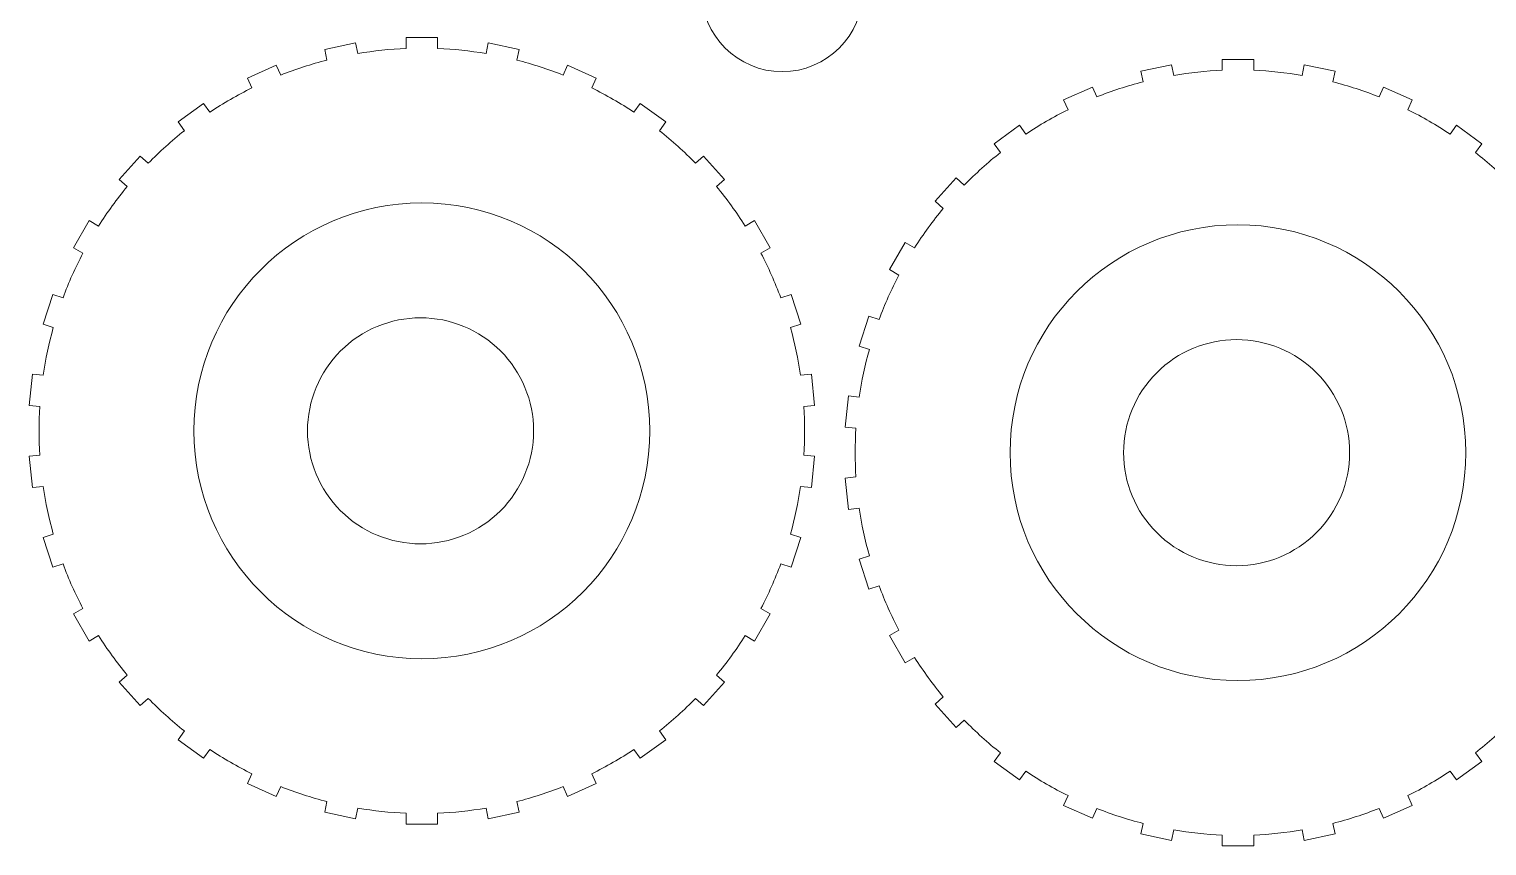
# Model space of a CAD drawing. Header units: centimetres. Extents: x -259 to 261, y 17 to 228.
# Drawn here: x -126.3 to -110.03, y 66.45 to 75.56 of the extents above; entities that cross this region are included whole.
import ezdxf

# ---------------------------------------------------------------- set-up
doc = ezdxf.new("R2010")
doc.units = ezdxf.units.CM
doc.header["$MEASUREMENT"] = 0
doc.layers.add('layer 1', color=7, linetype='Continuous')

msp = doc.modelspace()

# ---------------------------------------------------------------- linework, layer by layer
at = {"layer": 'layer 1', "color": 250, "lineweight": 9}
for points, knots in [([(-116.9956, 75.98394), (-116.9956, 76.48099), (-117.39854, 76.88393), (-117.8956, 76.88394), (-117.8956, 76.88394), (-118.39265, 76.88394), (-118.7956, 76.48099), (-118.7956, 75.98394), (-118.7956, 75.98394), (-118.7956, 75.48688), (-118.39266, 75.08394), (-117.8956, 75.08394), (-117.8956, 75.08394), (-117.39855, 75.08393), (-116.9956, 75.48687), (-116.9956, 75.98394)], [0, 0, 0, 0, 0.2, 0.2, 0.2, 0.2, 0.4, 0.4, 0.4, 0.4, 0.6, 0.6, 0.6, 0.6, 1, 1, 1, 1]), ([(-119.47909, 74.72899), (-119.47909, 74.72899), (-119.19512, 74.52267), (-119.19512, 74.52267), (-119.19512, 74.52267), (-119.19512, 74.52267), (-119.26601, 74.4251), (-119.26601, 74.4251), (-119.26601, 74.4251), (-119.12394, 74.31268), (-118.98917, 74.19134), (-118.86252, 74.06179), (-118.86252, 74.06179), (-118.86252, 74.06179), (-118.7729, 74.1425), (-118.7729, 74.1425), (-118.7729, 74.1425), (-118.7729, 74.1425), (-118.53803, 73.88165), (-118.53803, 73.88165), (-118.53803, 73.88165), (-118.53803, 73.88165), (-118.62765, 73.80095), (-118.62765, 73.80095), (-118.62765, 73.80095), (-118.51207, 73.66145), (-118.40547, 73.51474), (-118.30853, 73.3617), (-118.30853, 73.3617), (-118.30853, 73.3617), (-118.20407, 73.422), (-118.20407, 73.422), (-118.20407, 73.422), (-118.20407, 73.422), (-118.02857, 73.11802), (-118.02857, 73.11802), (-118.02857, 73.11802), (-118.02857, 73.11802), (-118.13303, 73.05772), (-118.13303, 73.05772), (-118.13303, 73.05772), (-118.04896, 72.89725), (-117.9752, 72.73157), (-117.91219, 72.56171), (-117.91219, 72.56171), (-117.91219, 72.56171), (-117.79748, 72.59899), (-117.79748, 72.59899), (-117.79748, 72.59899), (-117.79748, 72.59899), (-117.68902, 72.26517), (-117.68902, 72.26517), (-117.68902, 72.26517), (-117.68902, 72.26517), (-117.80372, 72.2279), (-117.80372, 72.2279), (-117.80372, 72.2279), (-117.75487, 72.05344), (-117.71716, 71.87606), (-117.69084, 71.69681), (-117.69084, 71.69681), (-117.69084, 71.69681), (-117.57089, 71.70943), (-117.57089, 71.70943), (-117.57089, 71.70943), (-117.57089, 71.70943), (-117.5342, 71.36035), (-117.5342, 71.36035), (-117.5342, 71.36035), (-117.5342, 71.36035), (-117.65414, 71.34772), (-117.65414, 71.34772), (-117.65414, 71.34772), (-117.64263, 71.16692), (-117.64263, 70.98558), (-117.65414, 70.80479), (-117.65414, 70.80479), (-117.65414, 70.80479), (-117.5342, 70.79218), (-117.5342, 70.79218), (-117.5342, 70.79218), (-117.5342, 70.79218), (-117.57089, 70.44311), (-117.57089, 70.44311), (-117.57089, 70.44311), (-117.57089, 70.44311), (-117.69084, 70.45571), (-117.69084, 70.45571), (-117.69084, 70.45571), (-117.71716, 70.27647), (-117.75487, 70.09909), (-117.80372, 69.92464), (-117.80372, 69.92464), (-117.80372, 69.92464), (-117.68902, 69.88736), (-117.68902, 69.88736), (-117.68902, 69.88736), (-117.68902, 69.88736), (-117.79748, 69.55354), (-117.79748, 69.55354), (-117.79748, 69.55354), (-117.79748, 69.55354), (-117.91219, 69.59081), (-117.91219, 69.59081), (-117.91219, 69.59081), (-117.9752, 69.42097), (-118.04896, 69.25529), (-118.13303, 69.0948), (-118.13303, 69.0948), (-118.13303, 69.0948), (-118.02857, 69.0345), (-118.02857, 69.0345), (-118.02857, 69.0345), (-118.02857, 69.0345), (-118.20407, 68.73053), (-118.20407, 68.73053), (-118.20407, 68.73053), (-118.20407, 68.73053), (-118.30853, 68.79083), (-118.30853, 68.79083), (-118.30853, 68.79083), (-118.40547, 68.63779), (-118.51207, 68.49108), (-118.62765, 68.35159), (-118.62765, 68.35159), (-118.62765, 68.35159), (-118.53803, 68.27088), (-118.53803, 68.27088), (-118.53803, 68.27088), (-118.53803, 68.27088), (-118.7729, 68.01004), (-118.7729, 68.01004), (-118.7729, 68.01004), (-118.7729, 68.01004), (-118.86252, 68.09073), (-118.86252, 68.09073), (-118.86252, 68.09073), (-118.98917, 67.9612), (-119.12394, 67.83985), (-119.26601, 67.72744), (-119.26601, 67.72744), (-119.26601, 67.72744), (-119.19512, 67.62986), (-119.19512, 67.62986), (-119.19512, 67.62986), (-119.19512, 67.62986), (-119.47909, 67.42355), (-119.47909, 67.42355), (-119.47909, 67.42355), (-119.47909, 67.42355), (-119.54998, 67.52112), (-119.54998, 67.52112), (-119.54998, 67.52112), (-119.70079, 67.42075), (-119.85785, 67.33007), (-120.02018, 67.24964), (-120.02018, 67.24964), (-120.02018, 67.24964), (-119.97113, 67.13947), (-119.97113, 67.13947), (-119.97113, 67.13947), (-119.97113, 67.13947), (-120.29178, 66.9967), (-120.29178, 66.9967), (-120.29178, 66.9967), (-120.29178, 66.9967), (-120.34084, 67.10688), (-120.34084, 67.10688), (-120.34084, 67.10688), (-120.50922, 67.04006), (-120.68169, 66.98402), (-120.8572, 66.9391), (-120.8572, 66.9391), (-120.8572, 66.9391), (-120.83213, 66.82113), (-120.83213, 66.82113), (-120.83213, 66.82113), (-120.83213, 66.82113), (-121.17546, 66.74816), (-121.17546, 66.74816), (-121.17546, 66.74816), (-121.17546, 66.74816), (-121.20054, 66.86613), (-121.20054, 66.86613), (-121.20054, 66.86613), (-121.37914, 66.83578), (-121.5595, 66.81682), (-121.74051, 66.80937), (-121.74051, 66.80937), (-121.74051, 66.80937), (-121.74051, 66.68877), (-121.74051, 66.68877), (-121.74051, 66.68877), (-121.74051, 66.68877), (-122.09151, 66.68877), (-122.09151, 66.68877), (-122.09151, 66.68877), (-122.09151, 66.68877), (-122.09151, 66.80937), (-122.09151, 66.80937), (-122.09151, 66.80937), (-122.27252, 66.81682), (-122.45287, 66.83578), (-122.63147, 66.86613), (-122.63147, 66.86613), (-122.63147, 66.86613), (-122.65656, 66.74816), (-122.65656, 66.74816), (-122.65656, 66.74816), (-122.65656, 66.74816), (-122.99988, 66.82113), (-122.99988, 66.82113), (-122.99988, 66.82113), (-122.99988, 66.82113), (-122.97481, 66.9391), (-122.97481, 66.9391), (-122.97481, 66.9391), (-123.15032, 66.98402), (-123.32279, 67.04006), (-123.49118, 67.10688), (-123.49118, 67.10688), (-123.49118, 67.10688), (-123.54024, 66.9967), (-123.54024, 66.9967), (-123.54024, 66.9967), (-123.54024, 66.9967), (-123.86089, 67.13947), (-123.86089, 67.13947), (-123.86089, 67.13947), (-123.86089, 67.13947), (-123.81184, 67.24964), (-123.81184, 67.24964), (-123.81184, 67.24964), (-123.97417, 67.33007), (-124.13123, 67.42075), (-124.28204, 67.52112), (-124.28204, 67.52112), (-124.28204, 67.52112), (-124.35293, 67.42355), (-124.35293, 67.42355), (-124.35293, 67.42355), (-124.35293, 67.42355), (-124.6369, 67.62986), (-124.6369, 67.62986), (-124.6369, 67.62986), (-124.6369, 67.62986), (-124.56601, 67.72744), (-124.56601, 67.72744), (-124.56601, 67.72744), (-124.70807, 67.83985), (-124.84284, 67.9612), (-124.9695, 68.09073), (-124.9695, 68.09073), (-124.9695, 68.09073), (-125.05912, 68.01004), (-125.05912, 68.01004), (-125.05912, 68.01004), (-125.05912, 68.01004), (-125.29398, 68.27088), (-125.29398, 68.27088), (-125.29398, 68.27088), (-125.29398, 68.27088), (-125.20436, 68.35159), (-125.20436, 68.35159), (-125.20436, 68.35159), (-125.31995, 68.49108), (-125.42654, 68.63779), (-125.52349, 68.79083), (-125.52349, 68.79083), (-125.52349, 68.79083), (-125.62795, 68.73053), (-125.62795, 68.73053), (-125.62795, 68.73053), (-125.62795, 68.73053), (-125.80345, 69.0345), (-125.80345, 69.0345), (-125.80345, 69.0345), (-125.80345, 69.0345), (-125.69899, 69.0948), (-125.69899, 69.0948), (-125.69899, 69.0948), (-125.78305, 69.25529), (-125.85681, 69.42097), (-125.91983, 69.59081), (-125.91983, 69.59081), (-125.91983, 69.59081), (-126.03453, 69.55354), (-126.03453, 69.55354), (-126.03453, 69.55354), (-126.03453, 69.55354), (-126.14299, 69.88736), (-126.14299, 69.88736), (-126.14299, 69.88736), (-126.14299, 69.88736), (-126.0283, 69.92464), (-126.0283, 69.92464), (-126.0283, 69.92464), (-126.07715, 70.09909), (-126.11485, 70.27647), (-126.14118, 70.45571), (-126.14118, 70.45571), (-126.14118, 70.45571), (-126.26113, 70.44311), (-126.26113, 70.44311), (-126.26113, 70.44311), (-126.26113, 70.44311), (-126.29782, 70.79218), (-126.29782, 70.79218), (-126.29782, 70.79218), (-126.29782, 70.79218), (-126.17787, 70.80479), (-126.17787, 70.80479), (-126.17787, 70.80479), (-126.18938, 70.98559), (-126.18938, 71.16694), (-126.17787, 71.34774), (-126.17787, 71.34774), (-126.17787, 71.34774), (-126.29782, 71.36035), (-126.29782, 71.36035), (-126.29782, 71.36035), (-126.29782, 71.36035), (-126.26113, 71.70943), (-126.26113, 71.70943), (-126.26113, 71.70943), (-126.26113, 71.70943), (-126.14118, 71.69681), (-126.14118, 71.69681), (-126.14118, 71.69681), (-126.11485, 71.87606), (-126.07715, 72.05344), (-126.0283, 72.2279), (-126.0283, 72.2279), (-126.0283, 72.2279), (-126.14299, 72.26517), (-126.14299, 72.26517), (-126.14299, 72.26517), (-126.14299, 72.26517), (-126.03453, 72.59899), (-126.03453, 72.59899), (-126.03453, 72.59899), (-126.03453, 72.59899), (-125.91983, 72.56171), (-125.91983, 72.56171), (-125.91983, 72.56171), (-125.85681, 72.73157), (-125.78305, 72.89725), (-125.69899, 73.05772), (-125.69899, 73.05772), (-125.69899, 73.05772), (-125.80345, 73.11802), (-125.80345, 73.11802), (-125.80345, 73.11802), (-125.80345, 73.11802), (-125.62795, 73.422), (-125.62795, 73.422), (-125.62795, 73.422), (-125.62795, 73.422), (-125.52349, 73.3617), (-125.52349, 73.3617), (-125.52349, 73.3617), (-125.42654, 73.51474), (-125.31995, 73.66145), (-125.20436, 73.80095), (-125.20436, 73.80095), (-125.20436, 73.80095), (-125.29398, 73.88165), (-125.29398, 73.88165), (-125.29398, 73.88165), (-125.29398, 73.88165), (-125.05912, 74.1425), (-125.05912, 74.1425), (-125.05912, 74.1425), (-125.05912, 74.1425), (-124.9695, 74.06179), (-124.9695, 74.06179), (-124.9695, 74.06179), (-124.84284, 74.19134), (-124.70807, 74.31268), (-124.56601, 74.4251), (-124.56601, 74.4251), (-124.56601, 74.4251), (-124.6369, 74.52267), (-124.6369, 74.52267), (-124.6369, 74.52267), (-124.6369, 74.52267), (-124.35293, 74.72899), (-124.35293, 74.72899), (-124.35293, 74.72899), (-124.35293, 74.72899), (-124.28204, 74.63141), (-124.28204, 74.63141), (-124.28204, 74.63141), (-124.13123, 74.73178), (-123.97417, 74.82246), (-123.81184, 74.90288), (-123.81184, 74.90288), (-123.81184, 74.90288), (-123.86089, 75.01306), (-123.86089, 75.01306), (-123.86089, 75.01306), (-123.86089, 75.01306), (-123.54024, 75.15583), (-123.54024, 75.15583), (-123.54024, 75.15583), (-123.54024, 75.15583), (-123.49118, 75.04565), (-123.49118, 75.04565), (-123.49118, 75.04565), (-123.32279, 75.11246), (-123.15032, 75.16851), (-122.97481, 75.21342), (-122.97481, 75.21342), (-122.97481, 75.21342), (-122.99988, 75.3314), (-122.99988, 75.3314), (-122.99988, 75.3314), (-122.99988, 75.3314), (-122.65656, 75.40438), (-122.65656, 75.40438), (-122.65656, 75.40438), (-122.65656, 75.40438), (-122.63147, 75.28641), (-122.63147, 75.28641), (-122.63147, 75.28641), (-122.45287, 75.31676), (-122.27252, 75.33571), (-122.09151, 75.34315), (-122.09151, 75.34315), (-122.09151, 75.34315), (-122.09151, 75.46377), (-122.09151, 75.46377), (-122.09151, 75.46377), (-122.09151, 75.46377), (-121.74051, 75.46377), (-121.74051, 75.46377), (-121.74051, 75.46377), (-121.74051, 75.46377), (-121.74051, 75.34315), (-121.74051, 75.34315), (-121.74051, 75.34315), (-121.5595, 75.33571), (-121.37914, 75.31676), (-121.20054, 75.28641), (-121.20054, 75.28641), (-121.20054, 75.28641), (-121.17546, 75.40438), (-121.17546, 75.40438), (-121.17546, 75.40438), (-121.17546, 75.40438), (-120.83213, 75.3314), (-120.83213, 75.3314), (-120.83213, 75.3314), (-120.83213, 75.3314), (-120.8572, 75.21342), (-120.8572, 75.21342), (-120.8572, 75.21342), (-120.68169, 75.16851), (-120.50922, 75.11246), (-120.34084, 75.04565), (-120.34084, 75.04565), (-120.34084, 75.04565), (-120.29178, 75.15583), (-120.29178, 75.15583), (-120.29178, 75.15583), (-120.29178, 75.15583), (-119.97113, 75.01306), (-119.97113, 75.01306), (-119.97113, 75.01306), (-119.97113, 75.01306), (-120.02018, 74.90288), (-120.02018, 74.90288), (-120.02018, 74.90288), (-119.85785, 74.82246), (-119.70079, 74.73178), (-119.54998, 74.63141), (-119.54998, 74.63141), (-119.54998, 74.63141), (-119.47909, 74.72899), (-119.47909, 74.72899)], [0, 0, 0, 0, 0.00826446, 0.00826446, 0.00826446, 0.00826446, 0.01652893, 0.01652893, 0.01652893, 0.01652893, 0.02479339, 0.02479339, 0.02479339, 0.02479339, 0.03305785, 0.03305785, 0.03305785, 0.03305785, 0.04132231, 0.04132231, 0.04132231, 0.04132231, 0.04958678, 0.04958678, 0.04958678, 0.04958678, 0.05785124, 0.05785124, 0.05785124, 0.05785124, 0.0661157, 0.0661157, 0.0661157, 0.0661157, 0.07438017, 0.07438017, 0.07438017, 0.07438017, 0.08264463, 0.08264463, 0.08264463, 0.08264463, 0.09090909, 0.09090909, 0.09090909, 0.09090909, 0.09917355, 0.09917355, 0.09917355, 0.09917355, 0.10743802, 0.10743802, 0.10743802, 0.10743802, 0.11570248, 0.11570248, 0.11570248, 0.11570248, 0.12396694, 0.12396694, 0.12396694, 0.12396694, 0.1322314, 0.1322314, 0.1322314, 0.1322314, 0.14049587, 0.14049587, 0.14049587, 0.14049587, 0.14876033, 0.14876033, 0.14876033, 0.14876033, 0.15702479, 0.15702479, 0.15702479, 0.15702479, 0.16528926, 0.16528926, 0.16528926, 0.16528926, 0.17355372, 0.17355372, 0.17355372, 0.17355372, 0.18181818, 0.18181818, 0.18181818, 0.18181818, 0.19008264, 0.19008264, 0.19008264, 0.19008264, 0.19834711, 0.19834711, 0.19834711, 0.19834711, 0.20661157, 0.20661157, 0.20661157, 0.20661157, 0.21487603, 0.21487603, 0.21487603, 0.21487603, 0.2231405, 0.2231405, 0.2231405, 0.2231405, 0.23140496, 0.23140496, 0.23140496, 0.23140496, 0.23966942, 0.23966942, 0.23966942, 0.23966942, 0.24793388, 0.24793388, 0.24793388, 0.24793388, 0.25619835, 0.25619835, 0.25619835, 0.25619835, 0.26446281, 0.26446281, 0.26446281, 0.26446281, 0.27272727, 0.27272727, 0.27272727, 0.27272727, 0.28099174, 0.28099174, 0.28099174, 0.28099174, 0.2892562, 0.2892562, 0.2892562, 0.2892562, 0.29752066, 0.29752066, 0.29752066, 0.29752066, 0.30578512, 0.30578512, 0.30578512, 0.30578512, 0.31404959, 0.31404959, 0.31404959, 0.31404959, 0.32231405, 0.32231405, 0.32231405, 0.32231405, 0.33057851, 0.33057851, 0.33057851, 0.33057851, 0.33884298, 0.33884298, 0.33884298, 0.33884298, 0.34710744, 0.34710744, 0.34710744, 0.34710744, 0.3553719, 0.3553719, 0.3553719, 0.3553719, 0.36363636, 0.36363636, 0.36363636, 0.36363636, 0.37190083, 0.37190083, 0.37190083, 0.37190083, 0.38016529, 0.38016529, 0.38016529, 0.38016529, 0.38842975, 0.38842975, 0.38842975, 0.38842975, 0.39669421, 0.39669421, 0.39669421, 0.39669421, 0.40495868, 0.40495868, 0.40495868, 0.40495868, 0.41322314, 0.41322314, 0.41322314, 0.41322314, 0.4214876, 0.4214876, 0.4214876, 0.4214876, 0.42975207, 0.42975207, 0.42975207, 0.42975207, 0.43801653, 0.43801653, 0.43801653, 0.43801653, 0.44628099, 0.44628099, 0.44628099, 0.44628099, 0.45454545, 0.45454545, 0.45454545, 0.45454545, 0.46280992, 0.46280992, 0.46280992, 0.46280992, 0.47107438, 0.47107438, 0.47107438, 0.47107438, 0.47933884, 0.47933884, 0.47933884, 0.47933884, 0.48760331, 0.48760331, 0.48760331, 0.48760331, 0.49586777, 0.49586777, 0.49586777, 0.49586777, 0.50413223, 0.50413223, 0.50413223, 0.50413223, 0.51239669, 0.51239669, 0.51239669, 0.51239669, 0.52066116, 0.52066116, 0.52066116, 0.52066116, 0.52892562, 0.52892562, 0.52892562, 0.52892562, 0.53719008, 0.53719008, 0.53719008, 0.53719008, 0.54545455, 0.54545455, 0.54545455, 0.54545455, 0.55371901, 0.55371901, 0.55371901, 0.55371901, 0.56198347, 0.56198347, 0.56198347, 0.56198347, 0.57024793, 0.57024793, 0.57024793, 0.57024793, 0.5785124, 0.5785124, 0.5785124, 0.5785124, 0.58677686, 0.58677686, 0.58677686, 0.58677686, 0.59504132, 0.59504132, 0.59504132, 0.59504132, 0.60330579, 0.60330579, 0.60330579, 0.60330579, 0.61157025, 0.61157025, 0.61157025, 0.61157025, 0.61983471, 0.61983471, 0.61983471, 0.61983471, 0.62809917, 0.62809917, 0.62809917, 0.62809917, 0.63636364, 0.63636364, 0.63636364, 0.63636364, 0.6446281, 0.6446281, 0.6446281, 0.6446281, 0.65289256, 0.65289256, 0.65289256, 0.65289256, 0.66115702, 0.66115702, 0.66115702, 0.66115702, 0.66942149, 0.66942149, 0.66942149, 0.66942149, 0.67768595, 0.67768595, 0.67768595, 0.67768595, 0.68595041, 0.68595041, 0.68595041, 0.68595041, 0.69421488, 0.69421488, 0.69421488, 0.69421488, 0.70247934, 0.70247934, 0.70247934, 0.70247934, 0.7107438, 0.7107438, 0.7107438, 0.7107438, 0.71900826, 0.71900826, 0.71900826, 0.71900826, 0.72727273, 0.72727273, 0.72727273, 0.72727273, 0.73553719, 0.73553719, 0.73553719, 0.73553719, 0.74380165, 0.74380165, 0.74380165, 0.74380165, 0.75206612, 0.75206612, 0.75206612, 0.75206612, 0.76033058, 0.76033058, 0.76033058, 0.76033058, 0.76859504, 0.76859504, 0.76859504, 0.76859504, 0.7768595, 0.7768595, 0.7768595, 0.7768595, 0.78512397, 0.78512397, 0.78512397, 0.78512397, 0.79338843, 0.79338843, 0.79338843, 0.79338843, 0.80165289, 0.80165289, 0.80165289, 0.80165289, 0.80991736, 0.80991736, 0.80991736, 0.80991736, 0.81818182, 0.81818182, 0.81818182, 0.81818182, 0.82644628, 0.82644628, 0.82644628, 0.82644628, 0.83471074, 0.83471074, 0.83471074, 0.83471074, 0.84297521, 0.84297521, 0.84297521, 0.84297521, 0.85123967, 0.85123967, 0.85123967, 0.85123967, 0.85950413, 0.85950413, 0.85950413, 0.85950413, 0.8677686, 0.8677686, 0.8677686, 0.8677686, 0.87603306, 0.87603306, 0.87603306, 0.87603306, 0.88429752, 0.88429752, 0.88429752, 0.88429752, 0.89256198, 0.89256198, 0.89256198, 0.89256198, 0.90082645, 0.90082645, 0.90082645, 0.90082645, 0.90909091, 0.90909091, 0.90909091, 0.90909091, 0.91735537, 0.91735537, 0.91735537, 0.91735537, 0.92561983, 0.92561983, 0.92561983, 0.92561983, 0.9338843, 0.9338843, 0.9338843, 0.9338843, 0.94214876, 0.94214876, 0.94214876, 0.94214876, 0.95041322, 0.95041322, 0.95041322, 0.95041322, 0.95867769, 0.95867769, 0.95867769, 0.95867769, 0.96694215, 0.96694215, 0.96694215, 0.96694215, 0.97520661, 0.97520661, 0.97520661, 0.97520661, 0.98347107, 0.98347107, 0.98347107, 0.98347107, 1, 1, 1, 1]), ([(-110.37427, 74.48556), (-110.37427, 74.48556), (-110.0903, 74.27924), (-110.0903, 74.27924), (-110.0903, 74.27924), (-110.0903, 74.27924), (-110.16119, 74.18167), (-110.16119, 74.18167), (-110.16119, 74.18167), (-110.01912, 74.06925), (-109.88435, 73.94791), (-109.7577, 73.81836), (-109.7577, 73.81836), (-109.7577, 73.81836), (-109.66808, 73.89907), (-109.66808, 73.89907), (-109.66808, 73.89907), (-109.66808, 73.89907), (-109.43321, 73.63822), (-109.43321, 73.63822), (-109.43321, 73.63822), (-109.43321, 73.63822), (-109.52283, 73.55752), (-109.52283, 73.55752), (-109.52283, 73.55752), (-109.40725, 73.41802), (-109.30065, 73.27131), (-109.20371, 73.11827), (-109.20371, 73.11827), (-109.20371, 73.11827), (-109.09925, 73.17857), (-109.09925, 73.17857), (-109.09925, 73.17857), (-109.09925, 73.17857), (-108.92375, 72.87459), (-108.92375, 72.87459), (-108.92375, 72.87459), (-108.92375, 72.87459), (-109.02821, 72.81429), (-109.02821, 72.81429), (-109.02821, 72.81429), (-108.94414, 72.65382), (-108.87038, 72.48814), (-108.80737, 72.31828), (-108.80737, 72.31828), (-108.80737, 72.31828), (-108.69266, 72.35556), (-108.69266, 72.35556), (-108.69266, 72.35556), (-108.69266, 72.35556), (-108.5842, 72.02174), (-108.5842, 72.02174), (-108.5842, 72.02174), (-108.5842, 72.02174), (-108.6989, 71.98447), (-108.6989, 71.98447), (-108.6989, 71.98447), (-108.65005, 71.81001), (-108.61234, 71.63263), (-108.58602, 71.45338), (-108.58602, 71.45338), (-108.58602, 71.45338), (-108.46607, 71.466), (-108.46607, 71.466), (-108.46607, 71.466), (-108.46607, 71.466), (-108.42938, 71.11692), (-108.42938, 71.11692), (-108.42938, 71.11692), (-108.42938, 71.11692), (-108.54932, 71.10429), (-108.54932, 71.10429), (-108.54932, 71.10429), (-108.53781, 70.92349), (-108.53781, 70.74215), (-108.54932, 70.56136), (-108.54932, 70.56136), (-108.54932, 70.56136), (-108.42938, 70.54875), (-108.42938, 70.54875), (-108.42938, 70.54875), (-108.42938, 70.54875), (-108.46607, 70.19968), (-108.46607, 70.19968), (-108.46607, 70.19968), (-108.46607, 70.19968), (-108.58602, 70.21228), (-108.58602, 70.21228), (-108.58602, 70.21228), (-108.61234, 70.03304), (-108.65005, 69.85566), (-108.6989, 69.68121), (-108.6989, 69.68121), (-108.6989, 69.68121), (-108.5842, 69.64393), (-108.5842, 69.64393), (-108.5842, 69.64393), (-108.5842, 69.64393), (-108.69266, 69.31011), (-108.69266, 69.31011), (-108.69266, 69.31011), (-108.69266, 69.31011), (-108.80737, 69.34738), (-108.80737, 69.34738), (-108.80737, 69.34738), (-108.87038, 69.17754), (-108.94414, 69.01186), (-109.02821, 68.85137), (-109.02821, 68.85137), (-109.02821, 68.85137), (-108.92375, 68.79107), (-108.92375, 68.79107), (-108.92375, 68.79107), (-108.92375, 68.79107), (-109.09925, 68.4871), (-109.09925, 68.4871), (-109.09925, 68.4871), (-109.09925, 68.4871), (-109.20371, 68.5474), (-109.20371, 68.5474), (-109.20371, 68.5474), (-109.30065, 68.39436), (-109.40725, 68.24765), (-109.52283, 68.10816), (-109.52283, 68.10816), (-109.52283, 68.10816), (-109.43321, 68.02745), (-109.43321, 68.02745), (-109.43321, 68.02745), (-109.43321, 68.02745), (-109.66808, 67.76661), (-109.66808, 67.76661), (-109.66808, 67.76661), (-109.66808, 67.76661), (-109.7577, 67.8473), (-109.7577, 67.8473), (-109.7577, 67.8473), (-109.88435, 67.71777), (-110.01912, 67.59642), (-110.16119, 67.48401), (-110.16119, 67.48401), (-110.16119, 67.48401), (-110.0903, 67.38643), (-110.0903, 67.38643), (-110.0903, 67.38643), (-110.0903, 67.38643), (-110.37427, 67.18012), (-110.37427, 67.18012), (-110.37427, 67.18012), (-110.37427, 67.18012), (-110.44516, 67.27769), (-110.44516, 67.27769), (-110.44516, 67.27769), (-110.59597, 67.17732), (-110.75303, 67.08664), (-110.91536, 67.00621), (-110.91536, 67.00621), (-110.91536, 67.00621), (-110.86631, 66.89604), (-110.86631, 66.89604), (-110.86631, 66.89604), (-110.86631, 66.89604), (-111.18696, 66.75327), (-111.18696, 66.75327), (-111.18696, 66.75327), (-111.18696, 66.75327), (-111.23602, 66.86345), (-111.23602, 66.86345), (-111.23602, 66.86345), (-111.4044, 66.79663), (-111.57687, 66.74059), (-111.75238, 66.69567), (-111.75238, 66.69567), (-111.75238, 66.69567), (-111.72731, 66.5777), (-111.72731, 66.5777), (-111.72731, 66.5777), (-111.72731, 66.5777), (-112.07064, 66.50473), (-112.07064, 66.50473), (-112.07064, 66.50473), (-112.07064, 66.50473), (-112.09572, 66.6227), (-112.09572, 66.6227), (-112.09572, 66.6227), (-112.27432, 66.59235), (-112.45468, 66.57339), (-112.63569, 66.56594), (-112.63569, 66.56594), (-112.63569, 66.56594), (-112.63569, 66.44534), (-112.63569, 66.44534), (-112.63569, 66.44534), (-112.63569, 66.44534), (-112.98669, 66.44534), (-112.98669, 66.44534), (-112.98669, 66.44534), (-112.98669, 66.44534), (-112.98669, 66.56594), (-112.98669, 66.56594), (-112.98669, 66.56594), (-113.1677, 66.57339), (-113.34805, 66.59235), (-113.52665, 66.6227), (-113.52665, 66.6227), (-113.52665, 66.6227), (-113.55174, 66.50473), (-113.55174, 66.50473), (-113.55174, 66.50473), (-113.55174, 66.50473), (-113.89506, 66.5777), (-113.89506, 66.5777), (-113.89506, 66.5777), (-113.89506, 66.5777), (-113.86999, 66.69567), (-113.86999, 66.69567), (-113.86999, 66.69567), (-114.0455, 66.74059), (-114.21797, 66.79663), (-114.38636, 66.86345), (-114.38636, 66.86345), (-114.38636, 66.86345), (-114.43542, 66.75327), (-114.43542, 66.75327), (-114.43542, 66.75327), (-114.43542, 66.75327), (-114.75607, 66.89604), (-114.75607, 66.89604), (-114.75607, 66.89604), (-114.75607, 66.89604), (-114.70702, 67.00621), (-114.70702, 67.00621), (-114.70702, 67.00621), (-114.86935, 67.08664), (-115.02641, 67.17732), (-115.17722, 67.27769), (-115.17722, 67.27769), (-115.17722, 67.27769), (-115.24811, 67.18012), (-115.24811, 67.18012), (-115.24811, 67.18012), (-115.24811, 67.18012), (-115.53208, 67.38643), (-115.53208, 67.38643), (-115.53208, 67.38643), (-115.53208, 67.38643), (-115.46119, 67.48401), (-115.46119, 67.48401), (-115.46119, 67.48401), (-115.60325, 67.59642), (-115.73802, 67.71777), (-115.86468, 67.8473), (-115.86468, 67.8473), (-115.86468, 67.8473), (-115.9543, 67.76661), (-115.9543, 67.76661), (-115.9543, 67.76661), (-115.9543, 67.76661), (-116.18916, 68.02745), (-116.18916, 68.02745), (-116.18916, 68.02745), (-116.18916, 68.02745), (-116.09954, 68.10816), (-116.09954, 68.10816), (-116.09954, 68.10816), (-116.21513, 68.24765), (-116.32172, 68.39436), (-116.41867, 68.5474), (-116.41867, 68.5474), (-116.41867, 68.5474), (-116.52313, 68.4871), (-116.52313, 68.4871), (-116.52313, 68.4871), (-116.52313, 68.4871), (-116.69863, 68.79107), (-116.69863, 68.79107), (-116.69863, 68.79107), (-116.69863, 68.79107), (-116.59417, 68.85137), (-116.59417, 68.85137), (-116.59417, 68.85137), (-116.67823, 69.01186), (-116.75199, 69.17754), (-116.81501, 69.34738), (-116.81501, 69.34738), (-116.81501, 69.34738), (-116.92971, 69.31011), (-116.92971, 69.31011), (-116.92971, 69.31011), (-116.92971, 69.31011), (-117.03817, 69.64393), (-117.03817, 69.64393), (-117.03817, 69.64393), (-117.03817, 69.64393), (-116.92348, 69.68121), (-116.92348, 69.68121), (-116.92348, 69.68121), (-116.97233, 69.85566), (-117.01003, 70.03304), (-117.03636, 70.21228), (-117.03636, 70.21228), (-117.03636, 70.21228), (-117.15631, 70.19968), (-117.15631, 70.19968), (-117.15631, 70.19968), (-117.15631, 70.19968), (-117.193, 70.54875), (-117.193, 70.54875), (-117.193, 70.54875), (-117.193, 70.54875), (-117.07305, 70.56136), (-117.07305, 70.56136), (-117.07305, 70.56136), (-117.08456, 70.74216), (-117.08456, 70.92351), (-117.07305, 71.10431), (-117.07305, 71.10431), (-117.07305, 71.10431), (-117.193, 71.11692), (-117.193, 71.11692), (-117.193, 71.11692), (-117.193, 71.11692), (-117.15631, 71.466), (-117.15631, 71.466), (-117.15631, 71.466), (-117.15631, 71.466), (-117.03636, 71.45338), (-117.03636, 71.45338), (-117.03636, 71.45338), (-117.01003, 71.63263), (-116.97233, 71.81001), (-116.92348, 71.98447), (-116.92348, 71.98447), (-116.92348, 71.98447), (-117.03817, 72.02174), (-117.03817, 72.02174), (-117.03817, 72.02174), (-117.03817, 72.02174), (-116.92971, 72.35556), (-116.92971, 72.35556), (-116.92971, 72.35556), (-116.92971, 72.35556), (-116.81501, 72.31828), (-116.81501, 72.31828), (-116.81501, 72.31828), (-116.75199, 72.48814), (-116.67823, 72.65382), (-116.59417, 72.81429), (-116.59417, 72.81429), (-116.59417, 72.81429), (-116.69863, 72.87459), (-116.69863, 72.87459), (-116.69863, 72.87459), (-116.69863, 72.87459), (-116.52313, 73.17857), (-116.52313, 73.17857), (-116.52313, 73.17857), (-116.52313, 73.17857), (-116.41867, 73.11827), (-116.41867, 73.11827), (-116.41867, 73.11827), (-116.32172, 73.27131), (-116.21513, 73.41802), (-116.09954, 73.55752), (-116.09954, 73.55752), (-116.09954, 73.55752), (-116.18916, 73.63822), (-116.18916, 73.63822), (-116.18916, 73.63822), (-116.18916, 73.63822), (-115.9543, 73.89907), (-115.9543, 73.89907), (-115.9543, 73.89907), (-115.9543, 73.89907), (-115.86468, 73.81836), (-115.86468, 73.81836), (-115.86468, 73.81836), (-115.73802, 73.94791), (-115.60325, 74.06925), (-115.46119, 74.18167), (-115.46119, 74.18167), (-115.46119, 74.18167), (-115.53208, 74.27924), (-115.53208, 74.27924), (-115.53208, 74.27924), (-115.53208, 74.27924), (-115.24811, 74.48556), (-115.24811, 74.48556), (-115.24811, 74.48556), (-115.24811, 74.48556), (-115.17722, 74.38798), (-115.17722, 74.38798), (-115.17722, 74.38798), (-115.02641, 74.48835), (-114.86935, 74.57903), (-114.70702, 74.65945), (-114.70702, 74.65945), (-114.70702, 74.65945), (-114.75607, 74.76963), (-114.75607, 74.76963), (-114.75607, 74.76963), (-114.75607, 74.76963), (-114.43542, 74.9124), (-114.43542, 74.9124), (-114.43542, 74.9124), (-114.43542, 74.9124), (-114.38636, 74.80222), (-114.38636, 74.80222), (-114.38636, 74.80222), (-114.21797, 74.86903), (-114.0455, 74.92508), (-113.86999, 74.96999), (-113.86999, 74.96999), (-113.86999, 74.96999), (-113.89506, 75.08797), (-113.89506, 75.08797), (-113.89506, 75.08797), (-113.89506, 75.08797), (-113.55174, 75.16095), (-113.55174, 75.16095), (-113.55174, 75.16095), (-113.55174, 75.16095), (-113.52665, 75.04298), (-113.52665, 75.04298), (-113.52665, 75.04298), (-113.34805, 75.07333), (-113.1677, 75.09228), (-112.98669, 75.09972), (-112.98669, 75.09972), (-112.98669, 75.09972), (-112.98669, 75.22034), (-112.98669, 75.22034), (-112.98669, 75.22034), (-112.98669, 75.22034), (-112.63569, 75.22034), (-112.63569, 75.22034), (-112.63569, 75.22034), (-112.63569, 75.22034), (-112.63569, 75.09972), (-112.63569, 75.09972), (-112.63569, 75.09972), (-112.45468, 75.09228), (-112.27432, 75.07333), (-112.09572, 75.04298), (-112.09572, 75.04298), (-112.09572, 75.04298), (-112.07064, 75.16095), (-112.07064, 75.16095), (-112.07064, 75.16095), (-112.07064, 75.16095), (-111.72731, 75.08797), (-111.72731, 75.08797), (-111.72731, 75.08797), (-111.72731, 75.08797), (-111.75238, 74.96999), (-111.75238, 74.96999), (-111.75238, 74.96999), (-111.57687, 74.92508), (-111.4044, 74.86903), (-111.23602, 74.80222), (-111.23602, 74.80222), (-111.23602, 74.80222), (-111.18696, 74.9124), (-111.18696, 74.9124), (-111.18696, 74.9124), (-111.18696, 74.9124), (-110.86631, 74.76963), (-110.86631, 74.76963), (-110.86631, 74.76963), (-110.86631, 74.76963), (-110.91536, 74.65945), (-110.91536, 74.65945), (-110.91536, 74.65945), (-110.75303, 74.57903), (-110.59597, 74.48835), (-110.44516, 74.38798), (-110.44516, 74.38798), (-110.44516, 74.38798), (-110.37427, 74.48556), (-110.37427, 74.48556)], [0, 0, 0, 0, 0.00826446, 0.00826446, 0.00826446, 0.00826446, 0.01652893, 0.01652893, 0.01652893, 0.01652893, 0.02479339, 0.02479339, 0.02479339, 0.02479339, 0.03305785, 0.03305785, 0.03305785, 0.03305785, 0.04132231, 0.04132231, 0.04132231, 0.04132231, 0.04958678, 0.04958678, 0.04958678, 0.04958678, 0.05785124, 0.05785124, 0.05785124, 0.05785124, 0.0661157, 0.0661157, 0.0661157, 0.0661157, 0.07438017, 0.07438017, 0.07438017, 0.07438017, 0.08264463, 0.08264463, 0.08264463, 0.08264463, 0.09090909, 0.09090909, 0.09090909, 0.09090909, 0.09917355, 0.09917355, 0.09917355, 0.09917355, 0.10743802, 0.10743802, 0.10743802, 0.10743802, 0.11570248, 0.11570248, 0.11570248, 0.11570248, 0.12396694, 0.12396694, 0.12396694, 0.12396694, 0.1322314, 0.1322314, 0.1322314, 0.1322314, 0.14049587, 0.14049587, 0.14049587, 0.14049587, 0.14876033, 0.14876033, 0.14876033, 0.14876033, 0.15702479, 0.15702479, 0.15702479, 0.15702479, 0.16528926, 0.16528926, 0.16528926, 0.16528926, 0.17355372, 0.17355372, 0.17355372, 0.17355372, 0.18181818, 0.18181818, 0.18181818, 0.18181818, 0.19008264, 0.19008264, 0.19008264, 0.19008264, 0.19834711, 0.19834711, 0.19834711, 0.19834711, 0.20661157, 0.20661157, 0.20661157, 0.20661157, 0.21487603, 0.21487603, 0.21487603, 0.21487603, 0.2231405, 0.2231405, 0.2231405, 0.2231405, 0.23140496, 0.23140496, 0.23140496, 0.23140496, 0.23966942, 0.23966942, 0.23966942, 0.23966942, 0.24793388, 0.24793388, 0.24793388, 0.24793388, 0.25619835, 0.25619835, 0.25619835, 0.25619835, 0.26446281, 0.26446281, 0.26446281, 0.26446281, 0.27272727, 0.27272727, 0.27272727, 0.27272727, 0.28099174, 0.28099174, 0.28099174, 0.28099174, 0.2892562, 0.2892562, 0.2892562, 0.2892562, 0.29752066, 0.29752066, 0.29752066, 0.29752066, 0.30578512, 0.30578512, 0.30578512, 0.30578512, 0.31404959, 0.31404959, 0.31404959, 0.31404959, 0.32231405, 0.32231405, 0.32231405, 0.32231405, 0.33057851, 0.33057851, 0.33057851, 0.33057851, 0.33884298, 0.33884298, 0.33884298, 0.33884298, 0.34710744, 0.34710744, 0.34710744, 0.34710744, 0.3553719, 0.3553719, 0.3553719, 0.3553719, 0.36363636, 0.36363636, 0.36363636, 0.36363636, 0.37190083, 0.37190083, 0.37190083, 0.37190083, 0.38016529, 0.38016529, 0.38016529, 0.38016529, 0.38842975, 0.38842975, 0.38842975, 0.38842975, 0.39669421, 0.39669421, 0.39669421, 0.39669421, 0.40495868, 0.40495868, 0.40495868, 0.40495868, 0.41322314, 0.41322314, 0.41322314, 0.41322314, 0.4214876, 0.4214876, 0.4214876, 0.4214876, 0.42975207, 0.42975207, 0.42975207, 0.42975207, 0.43801653, 0.43801653, 0.43801653, 0.43801653, 0.44628099, 0.44628099, 0.44628099, 0.44628099, 0.45454545, 0.45454545, 0.45454545, 0.45454545, 0.46280992, 0.46280992, 0.46280992, 0.46280992, 0.47107438, 0.47107438, 0.47107438, 0.47107438, 0.47933884, 0.47933884, 0.47933884, 0.47933884, 0.48760331, 0.48760331, 0.48760331, 0.48760331, 0.49586777, 0.49586777, 0.49586777, 0.49586777, 0.50413223, 0.50413223, 0.50413223, 0.50413223, 0.51239669, 0.51239669, 0.51239669, 0.51239669, 0.52066116, 0.52066116, 0.52066116, 0.52066116, 0.52892562, 0.52892562, 0.52892562, 0.52892562, 0.53719008, 0.53719008, 0.53719008, 0.53719008, 0.54545455, 0.54545455, 0.54545455, 0.54545455, 0.55371901, 0.55371901, 0.55371901, 0.55371901, 0.56198347, 0.56198347, 0.56198347, 0.56198347, 0.57024793, 0.57024793, 0.57024793, 0.57024793, 0.5785124, 0.5785124, 0.5785124, 0.5785124, 0.58677686, 0.58677686, 0.58677686, 0.58677686, 0.59504132, 0.59504132, 0.59504132, 0.59504132, 0.60330579, 0.60330579, 0.60330579, 0.60330579, 0.61157025, 0.61157025, 0.61157025, 0.61157025, 0.61983471, 0.61983471, 0.61983471, 0.61983471, 0.62809917, 0.62809917, 0.62809917, 0.62809917, 0.63636364, 0.63636364, 0.63636364, 0.63636364, 0.6446281, 0.6446281, 0.6446281, 0.6446281, 0.65289256, 0.65289256, 0.65289256, 0.65289256, 0.66115702, 0.66115702, 0.66115702, 0.66115702, 0.66942149, 0.66942149, 0.66942149, 0.66942149, 0.67768595, 0.67768595, 0.67768595, 0.67768595, 0.68595041, 0.68595041, 0.68595041, 0.68595041, 0.69421488, 0.69421488, 0.69421488, 0.69421488, 0.70247934, 0.70247934, 0.70247934, 0.70247934, 0.7107438, 0.7107438, 0.7107438, 0.7107438, 0.71900826, 0.71900826, 0.71900826, 0.71900826, 0.72727273, 0.72727273, 0.72727273, 0.72727273, 0.73553719, 0.73553719, 0.73553719, 0.73553719, 0.74380165, 0.74380165, 0.74380165, 0.74380165, 0.75206612, 0.75206612, 0.75206612, 0.75206612, 0.76033058, 0.76033058, 0.76033058, 0.76033058, 0.76859504, 0.76859504, 0.76859504, 0.76859504, 0.7768595, 0.7768595, 0.7768595, 0.7768595, 0.78512397, 0.78512397, 0.78512397, 0.78512397, 0.79338843, 0.79338843, 0.79338843, 0.79338843, 0.80165289, 0.80165289, 0.80165289, 0.80165289, 0.80991736, 0.80991736, 0.80991736, 0.80991736, 0.81818182, 0.81818182, 0.81818182, 0.81818182, 0.82644628, 0.82644628, 0.82644628, 0.82644628, 0.83471074, 0.83471074, 0.83471074, 0.83471074, 0.84297521, 0.84297521, 0.84297521, 0.84297521, 0.85123967, 0.85123967, 0.85123967, 0.85123967, 0.85950413, 0.85950413, 0.85950413, 0.85950413, 0.8677686, 0.8677686, 0.8677686, 0.8677686, 0.87603306, 0.87603306, 0.87603306, 0.87603306, 0.88429752, 0.88429752, 0.88429752, 0.88429752, 0.89256198, 0.89256198, 0.89256198, 0.89256198, 0.90082645, 0.90082645, 0.90082645, 0.90082645, 0.90909091, 0.90909091, 0.90909091, 0.90909091, 0.91735537, 0.91735537, 0.91735537, 0.91735537, 0.92561983, 0.92561983, 0.92561983, 0.92561983, 0.9338843, 0.9338843, 0.9338843, 0.9338843, 0.94214876, 0.94214876, 0.94214876, 0.94214876, 0.95041322, 0.95041322, 0.95041322, 0.95041322, 0.95867769, 0.95867769, 0.95867769, 0.95867769, 0.96694215, 0.96694215, 0.96694215, 0.96694215, 0.97520661, 0.97520661, 0.97520661, 0.97520661, 0.98347107, 0.98347107, 0.98347107, 0.98347107, 1, 1, 1, 1]), ([(-121.91601, 68.53356), (-123.32031, 68.53356), (-124.45872, 69.67197), (-124.45872, 71.07627), (-124.45872, 71.07627), (-124.45872, 72.48057), (-123.32031, 73.61898), (-121.91601, 73.61898), (-121.91601, 73.61898), (-120.5117, 73.61898), (-119.37329, 72.48057), (-119.37329, 71.07627), (-119.37329, 71.07627), (-119.37329, 69.67197), (-120.5117, 68.53356), (-121.91601, 68.53356)], [0, 0, 0, 0, 0.2, 0.2, 0.2, 0.2, 0.4, 0.4, 0.4, 0.4, 0.6, 0.6, 0.6, 0.6, 1, 1, 1, 1]), ([(-112.81119, 68.29013), (-114.21549, 68.29013), (-115.3539, 69.42854), (-115.3539, 70.83284), (-115.3539, 70.83284), (-115.3539, 72.23714), (-114.21549, 73.37555), (-112.81119, 73.37555), (-112.81119, 73.37555), (-111.40688, 73.37555), (-110.26847, 72.23714), (-110.26847, 70.83284), (-110.26847, 70.83284), (-110.26847, 69.42854), (-111.40688, 68.29013), (-112.81119, 68.29013)], [0, 0, 0, 0, 0.2, 0.2, 0.2, 0.2, 0.4, 0.4, 0.4, 0.4, 0.6, 0.6, 0.6, 0.6, 1, 1, 1, 1]), ([(-121.93095, 69.81505), (-122.26542, 69.81505), (-122.58618, 69.94795), (-122.82276, 70.18446), (-122.82276, 70.18446), (-123.05926, 70.42098), (-123.19215, 70.74176), (-123.19215, 71.07625), (-123.19215, 71.07625), (-123.19215, 71.41075), (-123.05926, 71.73153), (-122.82276, 71.96805), (-122.82276, 71.96805), (-122.58618, 72.20455), (-122.26542, 72.33743), (-121.93095, 72.33743), (-121.93095, 72.33743), (-121.59643, 72.33743), (-121.27567, 72.20455), (-121.03917, 71.96805), (-121.03917, 71.96805), (-120.8026, 71.73153), (-120.66977, 71.41075), (-120.66977, 71.07625), (-120.66977, 71.07625), (-120.66977, 70.74176), (-120.8026, 70.42098), (-121.03917, 70.18446), (-121.03917, 70.18446), (-121.27567, 69.94795), (-121.59643, 69.81505), (-121.93095, 69.81505)], [0, 0, 0, 0, 0.11111111, 0.11111111, 0.11111111, 0.11111111, 0.22222222, 0.22222222, 0.22222222, 0.22222222, 0.33333333, 0.33333333, 0.33333333, 0.33333333, 0.44444444, 0.44444444, 0.44444444, 0.44444444, 0.55555556, 0.55555556, 0.55555556, 0.55555556, 0.66666667, 0.66666667, 0.66666667, 0.66666667, 0.77777778, 0.77777778, 0.77777778, 0.77777778, 1, 1, 1, 1]), ([(-112.82613, 69.57162), (-113.1606, 69.57162), (-113.48136, 69.70452), (-113.71794, 69.94103), (-113.71794, 69.94103), (-113.95444, 70.17755), (-114.08733, 70.49833), (-114.08733, 70.83282), (-114.08733, 70.83282), (-114.08733, 71.16732), (-113.95444, 71.4881), (-113.71794, 71.72462), (-113.71794, 71.72462), (-113.48136, 71.96112), (-113.1606, 72.094), (-112.82613, 72.094), (-112.82613, 72.094), (-112.49161, 72.094), (-112.17085, 71.96112), (-111.93435, 71.72462), (-111.93435, 71.72462), (-111.69778, 71.4881), (-111.56495, 71.16732), (-111.56495, 70.83282), (-111.56495, 70.83282), (-111.56495, 70.49833), (-111.69778, 70.17755), (-111.93435, 69.94103), (-111.93435, 69.94103), (-112.17085, 69.70452), (-112.49161, 69.57162), (-112.82613, 69.57162)], [0, 0, 0, 0, 0.11111111, 0.11111111, 0.11111111, 0.11111111, 0.22222222, 0.22222222, 0.22222222, 0.22222222, 0.33333333, 0.33333333, 0.33333333, 0.33333333, 0.44444444, 0.44444444, 0.44444444, 0.44444444, 0.55555556, 0.55555556, 0.55555556, 0.55555556, 0.66666667, 0.66666667, 0.66666667, 0.66666667, 0.77777778, 0.77777778, 0.77777778, 0.77777778, 1, 1, 1, 1])]:
    msp.add_open_spline(points, degree=3, knots=knots, dxfattribs=at)

doc.saveas('drawing.dxf')
